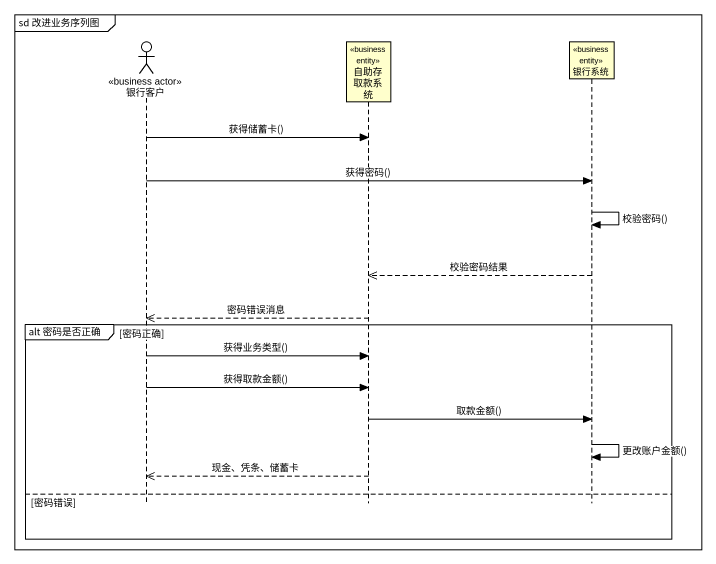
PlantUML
@startuml
mainframe sd 改进业务序列图
hide footbox
actor 银行客户 <<business actor>>
participant 自助存取款系统 <<business entity>>
participant 银行系统 <<business entity>>

银行客户 -> 自助存取款系统 : 获得储蓄卡()
银行客户 -> 银行系统 : 获得密码()
银行系统 -> 银行系统 : 校验密码()
银行系统 -->> 自助存取款系统 : 校验密码结果
自助存取款系统 -->> 银行客户 : 密码错误消息
group alt 密码是否正确 [密码正确]
  银行客户 -> 自助存取款系统 : 获得业务类型()
  银行客户 -> 自助存取款系统 : 获得取款金额()
  自助存取款系统 -> 银行系统 : 取款金额()
  银行系统 -> 银行系统 : 更改账户金额()
  自助存取款系统 -->> 银行客户 : 现金、凭条、储蓄卡
else 密码错误
end
@enduml
